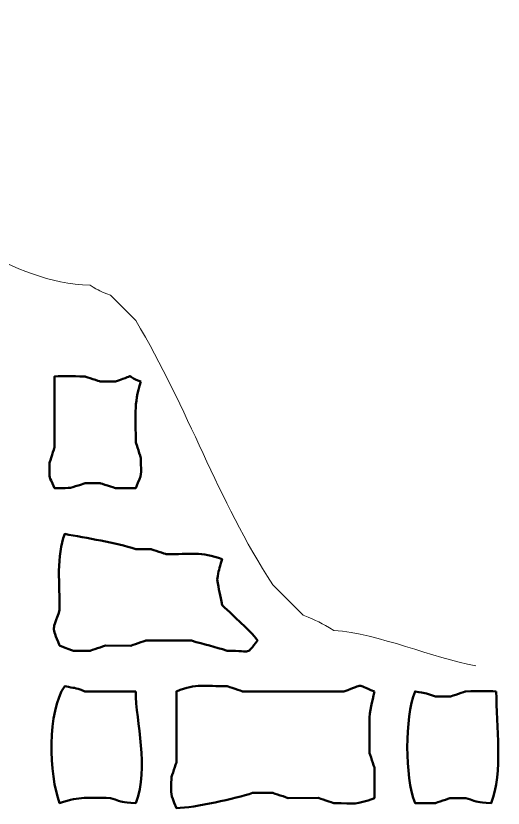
# Model space of a CAD drawing. Header units: centimetres. Extents: x -27.1 to 25.8, y -20 to 19.
# Drawn here: x -0.201 to 0.882, y -14.875 to -13.115 of the extents above; entities that cross this region are included whole.
import ezdxf

# ---------------------------------------------------------------- set-up
doc = ezdxf.new("R2010")
doc.units = ezdxf.units.CM
doc.header["$MEASUREMENT"] = 0
doc.layers.add('layer 1', color=7, linetype='Continuous')

msp = doc.modelspace()

# ---------------------------------------------------------------- linework, layer by layer
at = {"layer": 'layer 1', "color": 225, "lineweight": 0}
msp.add_open_spline([(-0.88196, -13.11496), (-0.86995, -13.15919), (-0.88573, -13.13055), (-0.84812, -13.17136), (-0.84812, -13.17136), (-0.83597, -13.20166), (-0.83122, -13.21076), (-0.81427, -13.23906), (-0.81427, -13.23906), (-0.81052, -13.2882), (-0.79548, -13.31401), (-0.79172, -13.36317), (-0.79172, -13.36317), (-0.77476, -13.39147), (-0.77003, -13.40058), (-0.75789, -13.43086), (-0.75789, -13.43086), (-0.75789, -13.43086), (-0.69018, -13.49856), (-0.69018, -13.49856), (-0.69018, -13.49856), (-0.64967, -13.50619), (-0.62908, -13.52112), (-0.58865, -13.52112), (-0.58865, -13.52112), (-0.58865, -13.52112), (-0.56608, -13.52112), (-0.56608, -13.52112), (-0.56608, -13.52112), (-0.53725, -13.5211), (-0.53441, -13.51785), (-0.50967, -13.50983), (-0.50967, -13.50983), (-0.35353, -13.57244), (-0.21541, -13.709), (-0.03578, -13.71293), (-0.03578, -13.71293), (-0.01395, -13.72688), (-0.01398, -13.72593), (0.00935, -13.73547), (0.00935, -13.73547), (0.00935, -13.73547), (0.06575, -13.79189), (0.06575, -13.79189), (0.06575, -13.79189), (0.18379, -13.989), (0.24494, -14.18675), (0.37038, -14.37858), (0.37038, -14.37858), (0.37038, -14.37858), (0.43807, -14.44627), (0.43807, -14.44627), (0.43807, -14.44627), (0.46836, -14.45843), (0.47746, -14.46317), (0.50576, -14.4801), (0.50576, -14.4801), (0.60733, -14.48791), (0.72436, -14.54071), (0.82167, -14.55909)], degree=3, knots=[0, 0, 0, 0, 0.0625, 0.0625, 0.0625, 0.0625, 0.125, 0.125, 0.125, 0.125, 0.1875, 0.1875, 0.1875, 0.1875, 0.25, 0.25, 0.25, 0.25, 0.3125, 0.3125, 0.3125, 0.3125, 0.375, 0.375, 0.375, 0.375, 0.4375, 0.4375, 0.4375, 0.4375, 0.5, 0.5, 0.5, 0.5, 0.5625, 0.5625, 0.5625, 0.5625, 0.625, 0.625, 0.625, 0.625, 0.6875, 0.6875, 0.6875, 0.6875, 0.75, 0.75, 0.75, 0.75, 0.8125, 0.8125, 0.8125, 0.8125, 0.875, 0.875, 0.875, 0.875, 1, 1, 1, 1], dxfattribs=at)
at = {"layer": 'layer 1', "color": 225, "lineweight": 50}
for points, knots in [([(0.07711, -13.92731), (0.03526, -13.91399), (0.07511, -13.90928), (0.02069, -13.92729), (0.02069, -13.92729), (0.02069, -13.92729), (-0.01315, -13.92731), (-0.01315, -13.92731), (-0.01315, -13.92731), (-0.01382, -13.92704), (-0.04511, -13.9167), (-0.047, -13.91602), (-0.047, -13.91602), (-0.07892, -13.91535), (-0.09311, -13.91464), (-0.11469, -13.91603), (-0.11469, -13.91603), (-0.11469, -13.91603), (-0.11469, -14.07399), (-0.11469, -14.07399), (-0.11469, -14.07399), (-0.11496, -14.07465), (-0.12527, -14.10594), (-0.12596, -14.10782), (-0.12596, -14.10782), (-0.12596, -14.15316), (-0.12793, -14.13015), (-0.11469, -14.16423), (-0.11469, -14.16423), (-0.07031, -14.16329), (-0.08683, -14.16587), (-0.047, -14.15295), (-0.047, -14.15295), (-0.047, -14.15295), (-0.01315, -14.15295), (-0.01315, -14.15295), (-0.01315, -14.15295), (-0.01248, -14.15322), (0.01882, -14.16355), (0.02069, -14.16423), (0.02069, -14.16423), (0.02069, -14.16423), (0.06582, -14.16422), (0.06582, -14.16422), (0.06582, -14.16422), (0.08082, -14.12564), (0.07711, -14.14291), (0.0771, -14.09653), (0.0771, -14.09653), (0.07683, -14.09586), (0.06651, -14.06459), (0.06582, -14.06268), (0.06582, -14.06268), (0.06581, -14.00603), (0.06042, -13.97873), (0.07711, -13.92731)], [0, 0, 0, 0, 0.0666667, 0.0666667, 0.0666667, 0.0666667, 0.1333333, 0.1333333, 0.1333333, 0.1333333, 0.2, 0.2, 0.2, 0.2, 0.2666667, 0.2666667, 0.2666667, 0.2666667, 0.3333333, 0.3333333, 0.3333333, 0.3333333, 0.4, 0.4, 0.4, 0.4, 0.4666667, 0.4666667, 0.4666667, 0.4666667, 0.5333333, 0.5333333, 0.5333333, 0.5333333, 0.6, 0.6, 0.6, 0.6, 0.6666667, 0.6666667, 0.6666667, 0.6666667, 0.7333333, 0.7333333, 0.7333333, 0.7333333, 0.8, 0.8, 0.8, 0.8, 0.8666667, 0.8666667, 0.8666667, 0.8666667, 1, 1, 1, 1]), ([(0.25767, -14.4237), (0.25331, -14.40116), (0.25065, -14.38981), (0.2464, -14.36728), (0.2464, -14.36728), (0.25148, -14.34306), (0.24916, -14.34788), (0.25767, -14.32217), (0.25767, -14.32217), (0.21159, -14.30426), (0.18584, -14.31088), (0.13357, -14.31088), (0.13357, -14.31088), (0.1329, -14.31061), (0.10162, -14.30026), (0.09971, -14.29958), (0.09971, -14.29958), (0.09971, -14.29958), (0.06588, -14.29958), (0.06588, -14.29958), (0.06588, -14.29958), (0.02078, -14.28498), (-0.04367, -14.27489), (-0.09207, -14.26575), (-0.09207, -14.26575), (-0.11096, -14.31442), (-0.10336, -14.37894), (-0.10337, -14.43497), (-0.10337, -14.43497), (-0.11922, -14.4839), (-0.12175, -14.46659), (-0.10336, -14.51396), (-0.10336, -14.51396), (-0.06475, -14.52896), (-0.08203, -14.52525), (-0.03567, -14.52526), (-0.03567, -14.52526), (-0.035, -14.52499), (-0.0037, -14.51466), (-0.00181, -14.51396), (-0.00181, -14.51396), (-0.00181, -14.51396), (0.05459, -14.51398), (0.05459, -14.51398), (0.05459, -14.51398), (0.05526, -14.51371), (0.08656, -14.50336), (0.08844, -14.50268), (0.08844, -14.50268), (0.08844, -14.50268), (0.15613, -14.50269), (0.15613, -14.50269), (0.15613, -14.50269), (0.15613, -14.50269), (0.18996, -14.50268), (0.18996, -14.50268), (0.18996, -14.50268), (0.21804, -14.51179), (0.24087, -14.51617), (0.26895, -14.52526), (0.26895, -14.52526), (0.32811, -14.52525), (0.30814, -14.53587), (0.33664, -14.50268), (0.33664, -14.50268), (0.31624, -14.47564), (0.28791, -14.45396), (0.25767, -14.4237)], [0, 0, 0, 0, 0.0555556, 0.0555556, 0.0555556, 0.0555556, 0.1111111, 0.1111111, 0.1111111, 0.1111111, 0.1666667, 0.1666667, 0.1666667, 0.1666667, 0.2222222, 0.2222222, 0.2222222, 0.2222222, 0.2777778, 0.2777778, 0.2777778, 0.2777778, 0.3333333, 0.3333333, 0.3333333, 0.3333333, 0.3888889, 0.3888889, 0.3888889, 0.3888889, 0.4444444, 0.4444444, 0.4444444, 0.4444444, 0.5, 0.5, 0.5, 0.5, 0.5555556, 0.5555556, 0.5555556, 0.5555556, 0.6111111, 0.6111111, 0.6111111, 0.6111111, 0.6666667, 0.6666667, 0.6666667, 0.6666667, 0.7222222, 0.7222222, 0.7222222, 0.7222222, 0.7777778, 0.7777778, 0.7777778, 0.7777778, 0.8333333, 0.8333333, 0.8333333, 0.8333333, 0.8888889, 0.8888889, 0.8888889, 0.8888889, 1, 1, 1, 1]), ([(0.06578, -14.61545), (0.06578, -14.61545), (-0.04705, -14.61545), (-0.04705, -14.61545), (-0.04705, -14.61545), (-0.07477, -14.60549), (-0.06638, -14.60916), (-0.09217, -14.60415), (-0.09217, -14.60415), (-0.13079, -14.65835), (-0.12746, -14.80179), (-0.10346, -14.86365), (-0.10346, -14.86365), (-0.05481, -14.84789), (-0.04384, -14.85238), (0.00938, -14.85236), (0.00938, -14.85236), (0.0425, -14.86334), (0.03013, -14.86092), (0.06578, -14.86366), (0.06578, -14.86366), (0.09647, -14.7846), (0.06578, -14.68378), (0.06578, -14.61545)], [0, 0, 0, 0, 0.1428571, 0.1428571, 0.1428571, 0.1428571, 0.2857143, 0.2857143, 0.2857143, 0.2857143, 0.4285714, 0.4285714, 0.4285714, 0.4285714, 0.5714286, 0.5714286, 0.5714286, 0.5714286, 0.7142857, 0.7142857, 0.7142857, 0.7142857, 1, 1, 1, 1]), ([(0.59615, -14.61545), (0.55031, -14.59864), (0.57905, -14.59905), (0.52846, -14.61544), (0.52846, -14.61544), (0.52846, -14.61544), (0.49461, -14.61545), (0.49461, -14.61545), (0.49461, -14.61545), (0.49461, -14.61545), (0.41564, -14.61544), (0.41564, -14.61544), (0.41564, -14.61544), (0.41564, -14.61544), (0.30281, -14.61544), (0.30281, -14.61544), (0.30281, -14.61544), (0.30214, -14.61517), (0.27085, -14.60484), (0.26895, -14.60417), (0.26895, -14.60417), (0.21782, -14.60415), (0.2015, -14.59784), (0.15611, -14.61545), (0.15611, -14.61545), (0.15611, -14.61545), (0.15613, -14.77339), (0.15613, -14.77339), (0.15613, -14.77339), (0.15586, -14.77406), (0.14554, -14.80536), (0.14486, -14.80722), (0.14486, -14.80722), (0.14486, -14.8536), (0.14115, -14.83632), (0.15613, -14.87491), (0.15613, -14.87491), (0.19805, -14.87397), (0.28676, -14.85359), (0.32536, -14.84106), (0.32536, -14.84106), (0.32536, -14.84106), (0.37049, -14.84108), (0.37049, -14.84108), (0.37049, -14.84108), (0.37116, -14.84135), (0.40245, -14.85167), (0.40434, -14.85236), (0.40434, -14.85236), (0.40434, -14.85236), (0.47203, -14.85235), (0.47203, -14.85235), (0.47203, -14.85235), (0.4727, -14.85262), (0.50398, -14.86295), (0.50587, -14.86365), (0.50587, -14.86365), (0.55473, -14.86365), (0.55294, -14.86912), (0.59613, -14.85236), (0.59613, -14.85236), (0.59613, -14.85236), (0.59612, -14.78468), (0.59612, -14.78468), (0.59612, -14.78468), (0.59585, -14.78401), (0.58554, -14.75272), (0.58486, -14.75083), (0.58486, -14.75083), (0.58486, -14.75083), (0.58485, -14.68314), (0.58485, -14.68314), (0.58485, -14.68314), (0.58486, -14.65608), (0.59141, -14.64044), (0.59615, -14.61545)], [0, 0, 0, 0, 0.05, 0.05, 0.05, 0.05, 0.1, 0.1, 0.1, 0.1, 0.15, 0.15, 0.15, 0.15, 0.2, 0.2, 0.2, 0.2, 0.25, 0.25, 0.25, 0.25, 0.3, 0.3, 0.3, 0.3, 0.35, 0.35, 0.35, 0.35, 0.4, 0.4, 0.4, 0.4, 0.45, 0.45, 0.45, 0.45, 0.5, 0.5, 0.5, 0.5, 0.55, 0.55, 0.55, 0.55, 0.6, 0.6, 0.6, 0.6, 0.65, 0.65, 0.65, 0.65, 0.7, 0.7, 0.7, 0.7, 0.75, 0.75, 0.75, 0.75, 0.8, 0.8, 0.8, 0.8, 0.85, 0.85, 0.85, 0.85, 0.9, 0.9, 0.9, 0.9, 1, 1, 1, 1]), ([(0.86693, -14.61545), (0.84535, -14.61409), (0.83118, -14.61479), (0.79924, -14.61547), (0.79924, -14.61547), (0.79857, -14.61574), (0.76729, -14.62606), (0.7654, -14.62674), (0.7654, -14.62674), (0.7654, -14.62674), (0.73155, -14.62674), (0.73155, -14.62674), (0.73155, -14.62674), (0.70382, -14.61676), (0.71222, -14.62044), (0.68644, -14.61547), (0.68644, -14.61547), (0.66323, -14.67524), (0.66321, -14.80386), (0.68644, -14.86366), (0.68644, -14.86366), (0.68644, -14.86366), (0.73155, -14.86368), (0.73155, -14.86368), (0.73155, -14.86368), (0.73222, -14.86341), (0.76351, -14.85308), (0.7654, -14.85238), (0.7654, -14.85238), (0.7654, -14.85238), (0.79924, -14.85239), (0.79924, -14.85239), (0.79924, -14.85239), (0.83238, -14.86337), (0.82001, -14.86092), (0.85565, -14.86366), (0.85565, -14.86366), (0.88216, -14.79544), (0.86693, -14.69277), (0.86693, -14.61545)], [0, 0, 0, 0, 0.0909091, 0.0909091, 0.0909091, 0.0909091, 0.1818182, 0.1818182, 0.1818182, 0.1818182, 0.2727273, 0.2727273, 0.2727273, 0.2727273, 0.3636364, 0.3636364, 0.3636364, 0.3636364, 0.4545455, 0.4545455, 0.4545455, 0.4545455, 0.5454545, 0.5454545, 0.5454545, 0.5454545, 0.6363636, 0.6363636, 0.6363636, 0.6363636, 0.7272727, 0.7272727, 0.7272727, 0.7272727, 0.8181818, 0.8181818, 0.8181818, 0.8181818, 1, 1, 1, 1])]:
    msp.add_open_spline(points, degree=3, knots=knots, dxfattribs=at)

doc.saveas('drawing.dxf')
